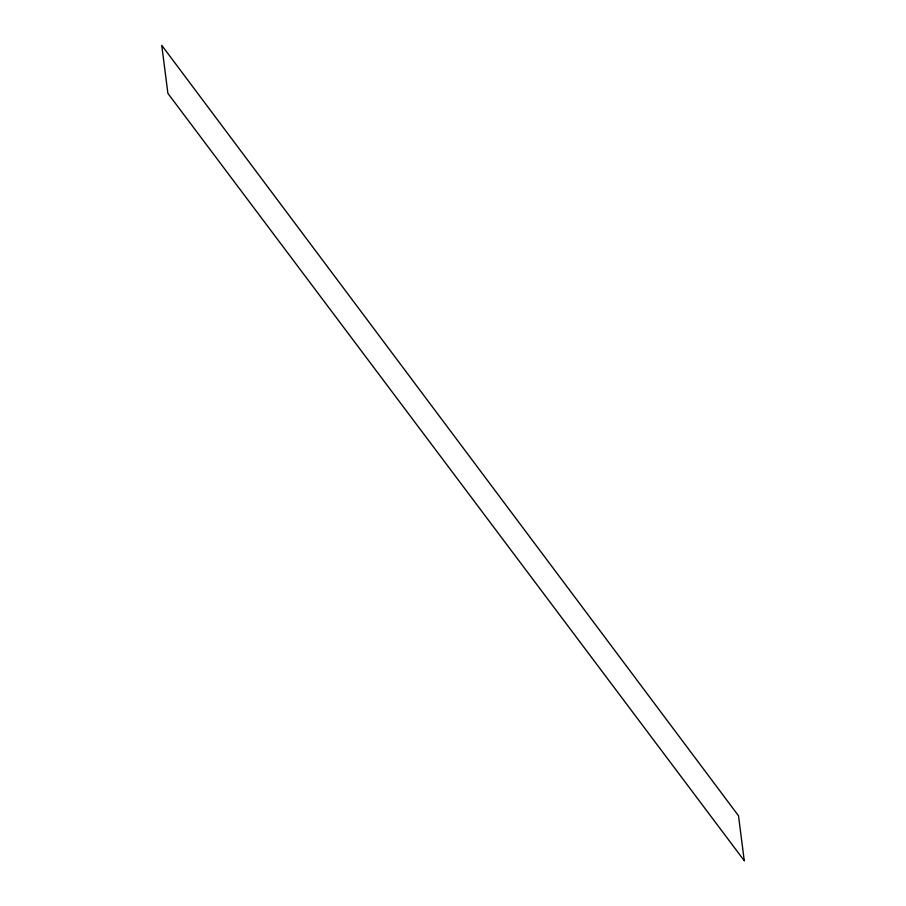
<?xml version="1.0" encoding="UTF-8"?>
<svg xmlns="http://www.w3.org/2000/svg" width="906" height="906" viewBox="0 0 906 906"><rect width="100%" height="100%" fill="white"/><g stroke="black" fill="none" stroke-linecap="round" stroke-linejoin="round"><path stroke-width="1.36" d="M744.256 860.7L167.893 93.375L161.744 45.3L738.503 815.762L744.256 860.7"/></g></svg>
